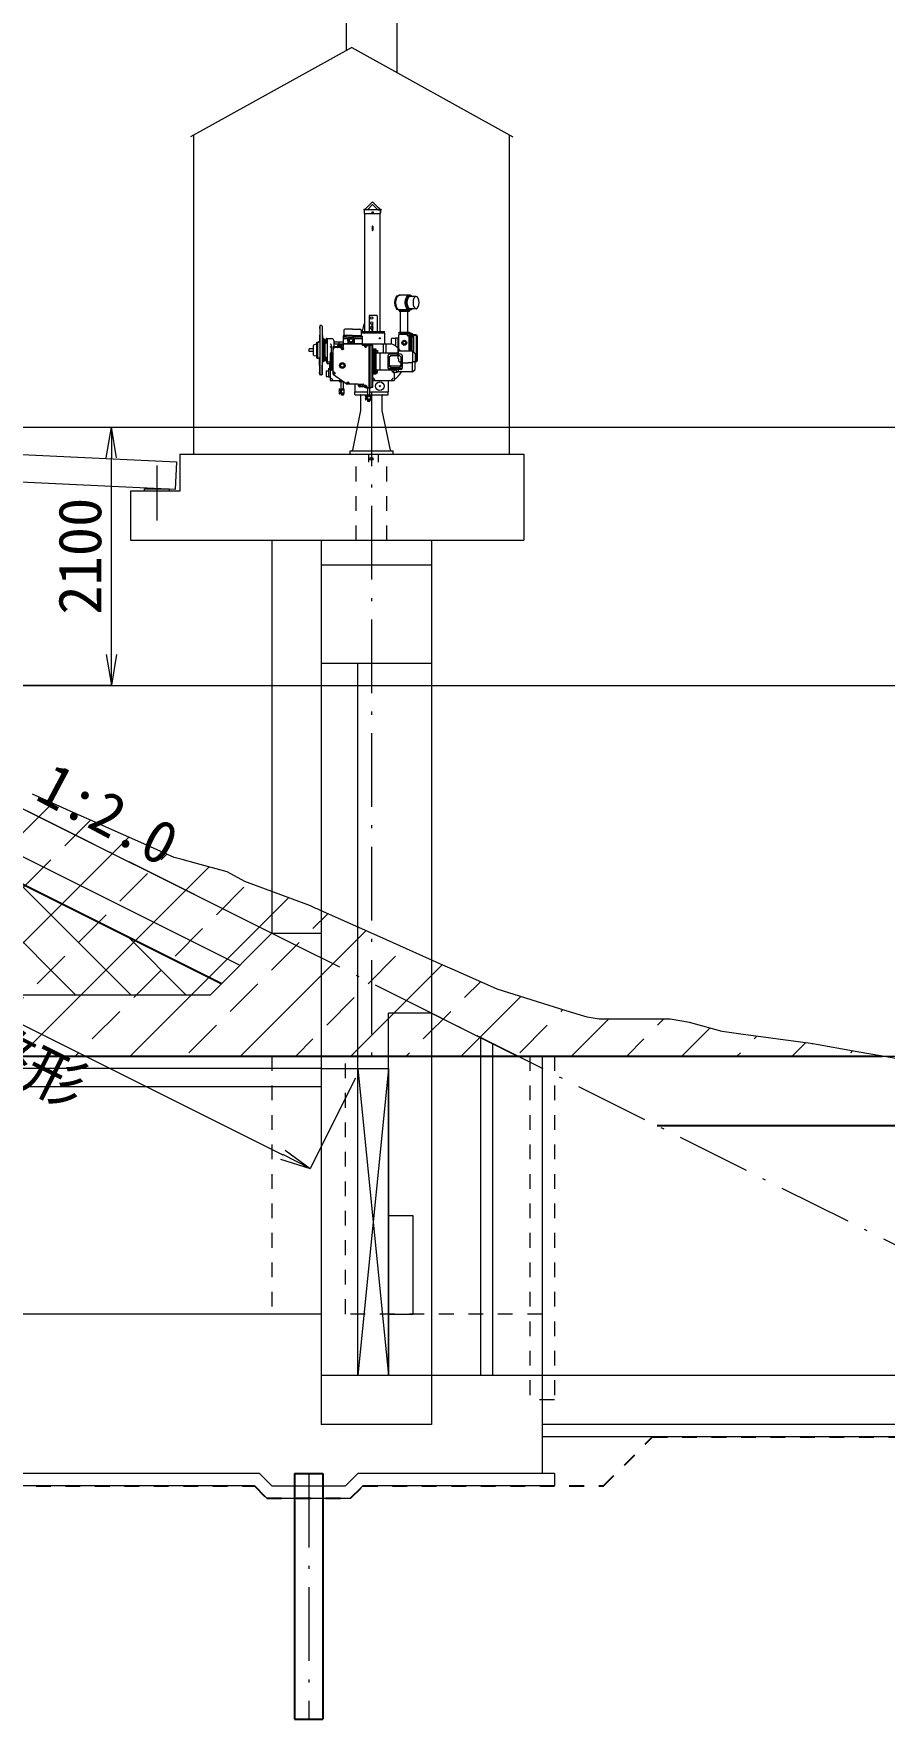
# Model space of a CAD drawing. Header units: millimetres. Extents: x -23295 to 84900, y -241468 to 58400.
# Drawn here: x 57610 to 64535, y -123012 to -109287 of the extents above; entities that cross this region are included whole.
import ezdxf

# ---------------------------------------------------------------- set-up
doc = ezdxf.new("R2010")
doc.units = ezdxf.units.MM
doc.header["$LTSCALE"] = 100
doc.header["$PDSIZE"] = 300
doc.linetypes.add('SXF_一点短鎖線', pattern=[9.25, 6, -1.5, 0.25, -1.5])
doc.linetypes.add('SXF_跳び破線', pattern=[12, 6, -6])
doc.layers.get('Defpoints').update_dxf_attribs({"color": 191})
for name, color, linetype, lineweight in [('D-BGD', 7, 'Continuous', 13), ('D-BMK', 2, 'SXF_一点短鎖線', 13), ('D-BYP-STR4', 6, 'Continuous', 25), ('D-BYP-STR6', 2, 'SXF_一点短鎖線', 13), ('D-BYP-STR7', 2, 'Continuous', 13), ('D-BYP-STRB', 4, 'Continuous', 13), ('D-STR', 1, 'Continuous', 13), ('D-STR-DIM', 7, 'Continuous', 13), ('D-STR-HTXT', 7, 'Continuous', 13), ('D-STR-STR2', 7, 'Continuous', 13), ('D-STR-STR8', 3, 'Continuous', 25), ('D-STR-STR9', 1, 'Continuous', 25), ('D-STR-STRC', 7, 'Continuous', 13), ('D-STR-TXT', 7, 'Continuous', 13), ('掘削', 4, 'Continuous', 13), ('盛土(4.0≦W)', 5, 'Continuous', 13), ('盛土法面整形', 1, 'Continuous', 13)]:
    doc.layers.add(name, color=color, linetype=linetype, lineweight=lineweight)
doc.styles.add('MS ゴシック', font='MS Gothic.ttf')
doc.styles.add('ＭＳ ゴシック', font='MS Gothic.ttf')
doc.dimstyles.new('DIM-100-F', dxfattribs={"dimscale": 100, "dimtxt": 3.5, "dimasz": 2.5, "dimexe": 0, "dimexo": 2, "dimgap": 0.8, "dimtad": 1, "dimdec": 0, "dimzin": 0, "dimdsep": 46, "dimtxsty": 'MS ゴシック', "dimblk": 'OPEN', "dimcen": 0.1, "dimclrd": 256, "dimclre": 256, "dimclrt": 256, "dimaunit": 1, "dimadec": 4, "dimazin": 0, "dimtfac": 1, "dimtdec": 0, "dimtmove": 2, "dimatfit": 3, "dimldrblk": 'OPEN', "dimfxl": 1, "dimtolj": 1, "dimtzin": 0, "dimlwd": -1, "dimlwe": -1, "dimarcsym": 0})

# ---------------------------------------------------------------- blocks, each defined once
blk = doc.blocks.new('_Open')
at = {"color": 0, "linetype": 'ByBlock', "lineweight": -2}
for p, q in [((-1, 0.167), (0, 0)), ((-1, -0.167), (0, 0)), ((0, 0), (-1, 0))]:
    blk.add_line(p, q, dxfattribs=at)
blk = doc.blocks.new('*D75')
at = {"layer": 'Defpoints', "color": 0, "transparency": 16777216}
for p in [(54281, -114593), (60319, -117612), (59862, -118526)]:
    blk.add_point(p, dxfattribs=at)
at = {"layer": '盛土法面整形', "transparency": 16777216}
for p, q in [((54192, -114772), (53824, -115507)), ((54048, -115619), (59638, -118415)), ((60230, -117791), (59862, -118526))]:
    blk.add_line(p, q, dxfattribs=at)
at = {"layer": '盛土法面整形', "transparency": 16777216, "xscale": 250, "yscale": 250, "zscale": 250}
for p, rotation in [((53824, -115507), 153.4349488229157), ((59862, -118526), 333.4349488229157)]:
    blk.add_blockref('_Open', p, dxfattribs=dict(at, rotation=rotation))
at = {"layer": '盛土法面整形', "transparency": 16777216, "char_height": 350, "attachment_point": 5, "rotation": 333.4349, "style": 'MS ゴシック'}
for s, insert in [('\\A1;盛土法面整形}', (56714, -117274)), ('\\A1;{\\C1;6751', (56957, -116789))]:
    blk.add_mtext(s, dxfattribs=dict(at, insert=insert))
blk = doc.blocks.new('*D86')
at = {"layer": 'D-STR-DIM', "ltscale": 0.01, "transparency": 16777216}
for p, q in [((52425, -112491), (58243, -112491)), ((58243, -114341), (58243, -112741)), ((56558, -114591), (58243, -114591))]:
    blk.add_line(p, q, dxfattribs=at)
at = {"layer": 'Defpoints', "color": 0, "ltscale": 0.01, "transparency": 16777216}
for p in [(52225, -112491), (58243, -112491), (56358, -114591)]:
    blk.add_point(p, dxfattribs=at)
at = {"layer": 'D-STR-DIM', "ltscale": 0.01, "transparency": 16777216, "xscale": 250, "yscale": 250, "zscale": 250}
for p, rotation in [((58243, -112491), 90), ((58243, -114591), 270)]:
    blk.add_blockref('_Open', p, dxfattribs=dict(at, rotation=rotation))
at = {"layer": 'D-STR-DIM', "ltscale": 0.01, "transparency": 16777216, "insert": (57988, -113541), "char_height": 350, "attachment_point": 5, "rotation": 90, "style": 'MS ゴシック'}
blk.add_mtext('\\A1;2100', dxfattribs=at)

msp = doc.modelspace()

# ---------------------------------------------------------------- hatches: boundary and pattern name
at = {"layer": '掘削'}
h = msp.add_hatch(dxfattribs=at)
h.set_pattern_fill('ANSI33', color=256, scale=100)
h.set_pattern_definition([(45, (-164286.73, 118596.14), (-449.0128, 449.0128), []), (45, (-163837.7, 118596.14), (-449.0128, 449.0128), [317.5, -158.75])])
h.paths.add_polyline_path([(64520.6, -117611.7), (64313, -117575.7), (63951.9, -117513.1), (63946.8, -117512.2), (63943.8, -117510.9), (63932.9, -117509.8), (63367.1, -117432.6), (63214.3, -117411.7), (62948.6, -117339.2), (62790.4, -117311.7), (62481.9, -117311.7), (62213.7, -117311.7), (62115.7, -117294.7), (61945.3, -117241.9), (61383.3, -117067.7), (61060.2, -116923.5), (61017.1, -116904.2), (60942, -116870.7), (60483.5, -116666), (59938.6, -116422.8), (59918.4, -116413.8), (59906.8, -116408.6), (59863.8, -116389.3), (59330.1, -116190.4), (59186, -116111.7), (58935.3, -116043.3), (58819.8, -116011.7), (58753.4, -115993.6), (58507.4, -115883.8), (58176.7, -115736.1), (58087.4, -115696.3), (57932, -115626.9), (57599.9, -115478.6), (57151, -115278.2), (57023.2, -115221.2), (56988.7, -115205.8), (56928.7, -115162.6), (56446.5, -114863.7), (55925.4, -114540.7), (55869.8, -114506.2), (55523.9, -114351.8), (55293.1, -114248.7), (54922.1, -114018.8), (54791.5, -113937.8), (54716.4, -113891.2), (54438.2, -113767.1), (54139.6, -113633.7), (53918.8, -113496.8), (53692.8, -113334.3), (53562.9, -113240.8), (53081.8, -112978.1), (52960.4, -112911.7), (52915.5, -112911.7), (52511.1, -112871.4), (52409.5, -112861.3), (52228, -112811.7), (51832.8, -112865.7), (51495.5, -112911.7), (51256.1, -112911.7), (50908.8, -112911.7), (50679.3, -112911.7), (50396.9, -112911.7), (50102.6, -112911.7), (49905.5, -112911.7), (49525.9, -112911.7), (49298.3, -112911.7), (48949.2, -112911.7), (48932, -112911.7), (48902.2, -112903.6), (48565.8, -112845.3), (48372.5, -112838.1), (47833.4, -112911.7), (47795.8, -112922), (47467.2, -113011.7), (47219, -113079.5), (46895.6, -113167.8), (46734.8, -113211.7), (46642.3, -113237), (46368.6, -113359.2), (46065.6, -113453.1), (45802.9, -113511.7), (45488.9, -113651.9), (45269.9, -113711.7), (44912.2, -113711.7), (44903.7, -113713.2), (44889, -113719.8), (44335.5, -113911.7), (44171.3, -113940.2), (43885.7, -113989.7), (43758.7, -114011.7), (43438.8, -114011.7), (43182, -114011.7), (42882.3, -114011.7), (42706.4, -114011.7), (42605.3, -114011.7), (42230.8, -114076.7), (42028.6, -114111.7), (41879, -114111.7), (41607.8, -114084.7), (41451.9, -114069.2), (40875.7, -114111.6), (40875.4, -114111.7), (40875.1, -114111.7), (40509.1, -114075.2), (40298.4, -114169.3), (40142.9, -114238.7), (39872.4, -114359.5), (39410.5, -114565.7), (39145, -114756.7), (38869.1, -114907.4), (38678.1, -114992.7), (38568.3, -115041.7), (38311.9, -115156.2), (37991.6, -115386.7), (37865.8, -115455.4), (37414.8, -115656.7), (37213.2, -115746.7), (36862.5, -115999.1), (36847, -116008.7), (36838.1, -116011.7), (36805.2, -116028.9), (36261.4, -116271.6), (36114.6, -116337.2), (35859.2, -116521), (35748.4, -116589.7), (35684.7, -116629.1), (35448.8, -116734.4), (35108, -116886.6), (34855.9, -116999.2), (34649.7, -117111.7), (34531.3, -117144.1), (34092.4, -117416.1), (33954.5, -117491.4), (33917.3, -117518.2), (33852.5, -117547.1), (33707.8, -117611.7)])
at = {"layer": '盛土(4.0≦W)'}
h = msp.add_hatch(dxfattribs=at)
h.set_pattern_fill('ANSI31', color=256, scale=100, angle=90)
h.set_pattern_definition([(135, (-164286.73, 118596.14), (-224.5064, -224.5064), [])])
h.paths.add_polyline_path([(59139.2, -117021.7), (54281.3, -114592.7), (54382.6, -114390.1), (52041.5, -112755.1), (52156.1, -112591.1), (52224.8, -112492.7), (51774.7, -112483.7), (51774.7, -112683.7), (49174.8, -112631.7), (46561.1, -112685.6), (46561.1, -112484), (46124.8, -112492.7), (45511.1, -112692.7), (43095.6, -113382.9), (43191.7, -113719.4), (43246.7, -113911.7), (32046.7, -117111.7), (32749.2, -117111.7), (32749.2, -117511.7), (54848.9, -117511.7), (54848.9, -117111.7), (59049.2, -117111.7)])

# ---------------------------------------------------------------- linework, layer by layer
at = {"layer": 'D-BGD', "linetype": 'Continuous', "lineweight": 13}
msp.add_lwpolyline([(64955.2, -117687.1), (64520.6, -117611.7), (64313, -117575.7), (63951.9, -117513.1), (63946.8, -117512.2), (63943.8, -117510.9), (63932.9, -117509.8), (63367.1, -117432.6), (63214.3, -117411.7), (62948.6, -117339.2), (62790.4, -117311.7), (62481.9, -117311.7), (62213.7, -117311.7), (62115.7, -117294.7), (61945.3, -117241.9), (61383.3, -117067.7), (61060.2, -116923.5), (61017.1, -116904.2), (60942, -116870.7), (60483.5, -116666), (59938.6, -116422.8), (59918.4, -116413.8), (59906.8, -116408.6), (59863.8, -116389.3), (59330.1, -116190.4), (59186, -116111.7), (58935.3, -116043.3), (58819.8, -116011.7), (58753.4, -115993.6), (58507.4, -115883.8), (58176.7, -115736.1), (58087.4, -115696.3), (57932, -115626.9), (57599.9, -115478.6)], dxfattribs=at)
at = {"layer": 'D-BMK', "linetype": 'SXF_一点短鎖線'}
msp.add_line((59849.2, -121011.7), (59849.2, -123011.7), dxfattribs=at)
at = {"layer": 'D-BYP-STR4'}
for p, q in [((59734.2, -121011.7), (59734.2, -123011.7)), ((59734.2, -121011.7), (59964.2, -121011.7)), ((59964.2, -121011.7), (59964.2, -123011.7)), ((59734.2, -123011.7), (59964.2, -123011.7))]:
    msp.add_line(p, q, dxfattribs=at)
at = {"layer": 'D-BYP-STR6', "linetype": 'SXF_一点短鎖線'}
msp.add_lwpolyline([(67549.2, -120611.7), (59751.2, -116712.7), (52511.1, -113092.7), (45511.2, -113092.7), (19540.9, -120111.7)], dxfattribs=at)
at = {"layer": 'D-BYP-STR7'}
for p, q in [((66807.7, -120711.7), (61749.2, -120711.7)), ((61849.2, -121011.7), (61749.2, -121011.7)), ((61849.2, -121011.7), (61849.2, -121111.7)), ((59407.7, -121111.7), (54748.9, -121111.7)), ((59407.7, -121111.7), (59507.7, -121211.7)), ((60190.6, -121211.7), (60290.6, -121111.7)), ((61849.2, -121111.7), (60290.6, -121111.7)), ((59507.7, -121211.7), (60190.6, -121211.7))]:
    msp.add_line(p, q, dxfattribs=at)
at = {"layer": 'D-BYP-STRB'}
for p, q in [((60155.1, -108982.6), (60155, -109424.7)), ((60567.1, -108981.7), (60567, -109605.9)), ((60199.2, -109400), (58887.2, -110125.2)), ((60199.2, -109400), (61511.2, -110125.2)), ((58914.2, -112711.7), (58914.2, -110110.3)), ((61484.2, -112711.7), (61484.2, -110110.3)), ((60302.6, -110745.2), (60302.6, -110722.8)), ((60303.7, -110745.2), (60302.6, -110745.2)), ((60369.3, -110656.2), (60303.8, -110721.7)), ((60303.8, -110721.7), (60320.4, -110705.1)), ((60313.8, -110721.7), (60303.8, -110721.7)), ((60303.8, -110751.7), (60303.8, -110721.7)), ((60303.8, -110745.3), (60303.8, -110721.8)), ((60303.8, -110751.7), (60434.8, -110751.7)), ((60304, -110719.6), (60319.5, -110704.2)), ((60327, -110719.7), (60305.8, -110719.7)), ((60431.8, -110721.7), (60306.8, -110721.7)), ((60306.8, -111712.7), (60306.8, -110751.7)), ((60315.8, -110719.7), (60313.8, -110721.7)), ((60319.5, -110704.2), (60320.4, -110705.1)), ((60369.3, -110677.4), (60327, -110719.7)), ((60369.3, -110656.2), (60434.8, -110721.7)), ((60369.3, -110677.4), (60411.5, -110719.7)), ((60411.5, -110719.7), (60432.7, -110719.7)), ((60419, -110704.2), (60418.1, -110705.1)), ((60434.8, -110721.7), (60418.1, -110705.1)), ((60434.5, -110719.6), (60419, -110704.2)), ((60422.8, -110719.7), (60424.8, -110721.7)), ((60424.8, -110721.7), (60434.8, -110721.7)), ((60431.8, -111712.7), (60431.8, -110751.7)), ((60434.8, -110751.7), (60434.8, -110721.7)), ((60434.8, -110745.3), (60434.8, -110721.8)), ((60434.8, -110745.2), (60436, -110745.2)), ((60436, -110745.2), (60436, -110722.8)), ((60366.3, -110856.7), (60366.3, -110886.7)), ((60372.3, -110856.7), (60372.3, -110886.7)), ((60303.6, -111329.2), (60303.6, -111514.2)), ((60306.8, -111329.2), (60303.6, -111329.2)), ((60306.8, -111514.2), (60306.8, -111329.2)), ((60588.3, -111415.3), (60581.6, -111415.3)), ((60676.6, -111416.3), (60588.3, -111416.3)), ((60723.4, -111426.3), (60675.2, -111426.3)), ((60303.6, -111514.2), (60306.8, -111514.2)), ((60405.5, -111581.7), (60340.5, -111581.7)), ((60340.5, -111581.7), (60340.5, -111721.7)), ((60405.5, -111581.7), (60405.5, -111721.7)), ((60588.3, -111537.3), (60581.4, -111537.3)), ((60585.3, -111538.3), (60585.3, -111537.3)), ((60585.3, -111538.3), (60669.3, -111538.3)), ((60585.3, -111538.3), (60669.3, -111538.3)), ((60585.3, -111538.3), (60585.3, -111544.3)), ((60586.3, -111545.3), (60627.3, -111545.3)), ((60676.6, -111536.3), (60588.3, -111536.3)), ((60597.3, -111715.2), (60597.3, -111546.2)), ((60627.3, -111545.3), (60668.3, -111545.3)), ((60657.3, -111715.2), (60657.3, -111546.2)), ((60669.3, -111538.3), (60669.3, -111536.3)), ((60669.3, -111538.3), (60669.3, -111544.3)), ((60723.4, -111526.3), (60675.2, -111526.3)), ((59936.3, -111673.9), (59936.3, -111685.8)), ((59936.3, -111673.9), (59938.3, -111673.9)), ((59936.3, -111685.8), (59938.3, -111685.8)), ((59939.1, -111686.2), (59936.6, -111791.4)), ((59939.3, -111667), (59939.3, -112055.2)), ((59954.3, -111664), (59942.3, -111664)), ((59957.3, -111667), (59957.3, -112061)), ((59957.3, -111688), (59960.3, -111799)), ((60136.3, -111702.7), (60136.3, -111742.2)), ((60205.8, -111693.7), (60145.3, -111693.7)), ((60205.8, -111693.7), (60266.3, -111693.7)), ((60275.3, -111702.7), (60275.3, -111742.2)), ((60275.3, -111712.7), (60465.3, -111712.7)), ((60296.8, -111652.7), (60287.8, -111697.7)), ((60287.8, -111712.7), (60287.8, -111697.7)), ((60306.8, -111652.7), (60296.8, -111652.7)), ((60366.3, -111712.7), (60366.3, -111652.7)), ((60372.3, -111652.7), (60366.3, -111652.7)), ((60372.3, -111697.7), (60366.3, -111697.7)), ((60372.3, -111712.7), (60372.3, -111652.7)), ((60465.3, -111721.7), (60465.3, -111712.7)), ((60585.3, -111723.2), (60585.3, -111717.2)), ((60586.3, -111716.2), (60627.3, -111716.2)), ((60627.3, -111716.2), (60668.3, -111716.2)), ((60669.3, -111723.2), (60669.3, -111717.2)), ((59889.3, -111853), (59852.5, -111853)), ((59852.5, -111875), (59852.5, -111853)), ((59889.3, -111903), (59889.3, -111825.1)), ((59909.3, -111815), (59893.7, -111819.3)), ((59914.3, -111815), (59909.3, -111815)), ((59916.3, -111929), (59916.3, -111799)), ((59916.3, -111799), (59922.3, -111799)), ((59922.3, -111929), (59922.3, -111799)), ((59939.3, -111799), (59922.3, -111799)), ((59960.3, -111799), (59957.3, -111799)), ((59963.3, -111959), (59963.3, -111769)), ((59969.3, -111769), (59963.3, -111769)), ((59963.3, -111802), (59963.3, -111926)), ((59969.3, -111769), (59969.3, -111959)), ((59969.3, -111852.5), (59972.3, -111852.5)), ((59972.3, -111822.5), (59973.3, -111821.5)), ((59972.3, -111822.5), (59972.3, -111905.5)), ((59973.3, -111821.5), (59974.3, -111821.5)), ((59974.3, -111777.5), (59975.3, -111776.5)), ((59974.3, -111777.5), (59974.3, -111950.5)), ((59979.3, -111776.5), (59975.3, -111776.5)), ((59980.3, -111777.5), (59979.3, -111776.5)), ((59980.3, -111777.5), (59980.3, -111950.5)), ((59980.3, -111921.5), (59980.3, -111806.5)), ((59987.3, -111806.5), (59980.3, -111806.5)), ((59991.3, -111802.5), (59991.3, -111771)), ((59993.3, -111769), (59999.3, -111769)), ((59998.3, -111769), (59998.3, -111959)), ((59998.3, -111769), (60038.3, -111769)), ((60028.3, -111838.1), (60029.3, -111838.1)), ((60031.3, -111819.1), (60031.3, -111883.7)), ((60045.3, -111835.7), (60045.3, -112051.7)), ((60080.3, -111835.7), (60045.3, -111835.7)), ((60053.3, -111784), (60053.3, -111797.7)), ((60053.3, -111797.7), (60053.3, -111835.7)), ((60056.3, -111800.7), (60057.8, -111800.7)), ((60060.8, -111796.7), (60128.3, -111796.7)), ((60060.8, -111797.7), (60060.8, -111796.7)), ((60063.3, -111811.7), (60128.3, -111811.7)), ((60121.3, -111841.7), (60067.3, -111841.7)), ((60080.3, -111835.7), (60080.3, -111838.7)), ((60083.3, -111829.7), (60083.3, -111835.7)), ((60083.3, -111836.7), (60083.3, -111835.7)), ((60123.3, -111821.7), (60091.3, -111821.7)), ((60095.8, -111796.7), (60128.3, -111796.7)), ((60095.8, -111806.7), (60095.8, -111796.7)), ((60128.3, -111749.7), (60128.3, -111758.7)), ((60283.3, -111758.7), (60128.3, -111758.7)), ((60225.3, -111758.7), (60128.3, -111758.7)), ((60128.3, -111758.7), (60128.3, -111811.7)), ((60283.3, -111811.7), (60128.3, -111811.7)), ((60128.3, -111811.7), (60283.3, -111811.7)), ((60128.3, -111811.7), (60283.3, -111811.7)), ((60128.3, -111811.7), (60128.3, -111834.7)), ((60129.3, -111748.7), (60150.8, -111748.7)), ((60131.3, -111768.7), (60158.3, -111768.7)), ((60132.7, -111747.9), (60135.6, -111744)), ((60205.8, -111743.7), (60136.3, -111743.7)), ((60137.3, -111753.7), (60205.8, -111753.7)), ((60153.5, -111746), (60149.9, -111752.7)), ((60168.3, -111778.7), (60168.3, -111811.7)), ((60173.5, -111783.7), (60174, -111783)), ((60174, -111784.5), (60173.5, -111783.7)), ((60174, -111783), (60174.4, -111782.2)), ((60174.4, -111785.2), (60174, -111784.5)), ((60176.1, -111782.2), (60174.4, -111782.2)), ((60176.1, -111785.2), (60174.4, -111785.2)), ((60176.1, -111782.2), (60176.6, -111783)), ((60176.6, -111784.5), (60176.1, -111785.2)), ((60176.6, -111783), (60177, -111783.7)), ((60177, -111783.7), (60176.6, -111784.5)), ((60191.8, -111764.9), (60192.5, -111764.4)), ((60191.8, -111766.6), (60191.8, -111764.9)), ((60192.5, -111767), (60191.8, -111766.6)), ((60191.8, -111800.9), (60192.5, -111800.4)), ((60191.8, -111800.9), (60191.8, -111802.6)), ((60192.5, -111803), (60191.8, -111802.6)), ((60192.5, -111764.4), (60193.3, -111764)), ((60193.3, -111767.5), (60192.5, -111767)), ((60192.5, -111800.4), (60193.3, -111800)), ((60193.3, -111803.5), (60192.5, -111803)), ((60193.3, -111764), (60194, -111764.4)), ((60194, -111767), (60193.3, -111767.5)), ((60193.3, -111800), (60194, -111800.4)), ((60194, -111803), (60193.3, -111803.5)), ((60194, -111764.4), (60194.8, -111764.9)), ((60194.8, -111766.6), (60194, -111767)), ((60194, -111800.4), (60194.8, -111800.9)), ((60194.8, -111802.6), (60194, -111803)), ((60194.8, -111766.6), (60194.8, -111764.9)), ((60194.8, -111800.9), (60194.8, -111802.6)), ((60205.8, -111743.7), (60275.3, -111743.7)), ((60274.3, -111753.7), (60205.8, -111753.7)), ((60209.5, -111783.7), (60210, -111783)), ((60210, -111784.5), (60209.5, -111783.7)), ((60210, -111783), (60210.4, -111782.2)), ((60210.4, -111785.2), (60210, -111784.5)), ((60210.4, -111782.2), (60212.1, -111782.2)), ((60210.4, -111785.2), (60212.1, -111785.2)), ((60212.1, -111782.2), (60212.6, -111783)), ((60212.6, -111784.5), (60212.1, -111785.2)), ((60212.6, -111783), (60213, -111783.7)), ((60213, -111783.7), (60212.6, -111784.5)), ((60218.3, -111778.7), (60218.3, -111811.7)), ((60228.3, -111768.7), (60280.3, -111768.7)), ((60258.1, -111746), (60261.6, -111752.7)), ((60282.3, -111748.7), (60260.7, -111748.7)), ((60275.3, -111721.7), (60465.3, -111721.7)), ((60275.3, -111721.7), (60465.3, -111721.7)), ((60278.9, -111747.9), (60275.9, -111744)), ((60283.3, -111749.7), (60283.3, -111758.7)), ((60283.3, -111758.7), (60283.3, -111811.7)), ((60283.3, -111811.7), (60520.9, -111811.7)), ((60283.3, -111811.7), (60283.3, -111816.7)), ((60288.3, -111821.7), (60355.3, -111821.7)), ((60338.3, -111824.7), (60338.3, -112163.7)), ((60340.3, -111824.7), (60340.3, -112163.7)), ((60355.3, -111821.7), (60355.3, -112166.7)), ((60368.3, -111821.7), (60355.3, -111821.7)), ((60370.3, -112164.7), (60370.3, -111823.7)), ((60373.3, -111853.7), (60374.3, -111853.7)), ((60374.3, -111853.7), (60374.3, -112059.7)), ((60386.3, -111854.2), (60374.3, -111854.2)), ((60374.3, -111891.7), (60374.3, -111854.2)), ((60386.3, -111854.2), (60387.3, -111855.2)), ((60387.3, -111855.2), (60387.3, -112058.2)), ((60399.3, -111856.7), (60387.3, -111856.7)), ((60387.3, -112056.7), (60387.3, -111856.7)), ((60399.3, -112056.7), (60399.3, -111856.7)), ((60454.3, -111819.1), (60454.3, -111883.7)), ((60465.3, -111721.7), (60465.3, -111802.7)), ((60476.3, -111819.1), (60476.3, -111883.7)), ((60521.3, -111774.7), (60521.3, -111811.9)), ((60531.3, -111764.7), (60555.3, -111764.7)), ((60555.3, -111763.2), (60555.3, -111829.4)), ((60555.3, -111763.2), (60577.3, -111763.2)), ((60577.3, -111872.7), (60577.3, -111763.2)), ((60580.3, -111748.2), (60580.3, -111872.7)), ((60584.3, -111723.2), (60682.3, -111723.2)), ((60584.3, -111738), (60584.3, -111723.2)), ((60585.3, -111723.2), (60669.3, -111723.2)), ((60585.3, -111723.2), (60669.3, -111723.2)), ((60652.3, -111736.2), (60592.3, -111736.2)), ((60675.3, -111730.7), (60652.3, -111736.2)), ((60652.3, -111746.9), (60652.3, -111736.2)), ((60675.3, -111741.4), (60652.3, -111746.9)), ((60652.3, -111746.9), (60667.3, -111746.9)), ((60667.3, -111746.9), (60675.3, -111741.4)), ((60667.3, -111872.7), (60667.3, -111746.9)), ((60669.6, -111727.7), (60669.6, -111723.2)), ((60682.3, -111730.7), (60672.6, -111730.7)), ((60675.3, -111872.7), (60675.3, -111730.7)), ((60682.3, -111872.7), (60682.3, -111723.2)), ((60682.3, -111865.5), (60682.3, -111730.7)), ((60693.3, -111730.7), (60682.3, -111730.7)), ((60722.3, -111743.2), (60682.3, -111743.2)), ((60688.3, -111755.7), (60688.3, -111872.7)), ((60693.5, -111755.9), (60689.3, -111757.1)), ((60694.3, -111755), (60694.3, -111731.7)), ((60702.3, -111738.2), (60694.3, -111734)), ((60702.3, -111738.2), (60702.3, -111879.9)), ((60722.3, -111738.2), (60702.3, -111738.2)), ((60727.3, -111948.2), (60727.3, -111748.2)), ((60732.3, -111748.2), (60732.3, -111865.5)), ((59889.3, -111875), (59852.5, -111875)), ((59909.3, -111913), (59893.7, -111908.7)), ((59914.3, -111913), (59909.3, -111913)), ((59916.3, -111929), (59922.3, -111929)), ((59922.3, -111929), (59922.3, -111873.2)), ((59939.3, -111929), (59922.3, -111929)), ((59939.1, -112041.8), (59936.6, -111936.7)), ((59957.3, -112040), (59960.3, -111929)), ((59960.3, -111929), (59957.3, -111929)), ((59969.3, -111959), (59963.3, -111959)), ((59969.3, -111875.5), (59972.3, -111875.5)), ((59972.3, -111905.5), (59973.3, -111906.5)), ((59973.3, -111906.5), (59974.3, -111906.5)), ((59974.3, -111950.5), (59975.3, -111951.5)), ((59979.3, -111951.5), (59975.3, -111951.5)), ((59980.3, -111950.5), (59979.3, -111951.5)), ((59987.3, -111921.5), (59980.3, -111921.5)), ((59991.3, -111925.5), (59991.3, -111957)), ((59993.3, -111959), (59999.3, -111959)), ((59998.3, -111959), (60018.8, -111959)), ((59999.3, -111970.7), (59999.3, -111959)), ((60020.3, -111973.7), (60002.3, -111973.7)), ((60018.3, -111974.2), (60018.3, -112019.2)), ((60023.3, -111890.4), (60023.3, -112111.7)), ((60028.3, -111885.4), (60031.8, -111885.4)), ((60030.3, -111938.2), (60029.3, -111939.2)), ((60029.3, -111984.2), (60029.3, -111939.2)), ((60029.3, -111984.2), (60030.3, -111985.2)), ((60035.3, -111938.2), (60030.3, -111938.2)), ((60035.3, -111985.2), (60030.3, -111985.2)), ((60031.7, -111899.2), (60031.3, -111899.6)), ((60031.3, -111899.6), (60031.3, -111908.8)), ((60031.3, -111908.8), (60031.7, -111909.2)), ((60037.3, -111899.2), (60031.7, -111899.2)), ((60031.7, -111899.2), (60031.7, -111909.2)), ((60031.7, -111909.2), (60037.3, -111909.2)), ((60032.6, -111928), (60032.3, -111928.3)), ((60032.3, -111928.3), (60032.3, -111936.2)), ((60032.3, -111936.2), (60032.6, -111936.5)), ((60032.6, -111987), (60032.3, -111987.3)), ((60032.3, -111987.3), (60032.3, -111995.2)), ((60032.3, -111995.2), (60032.6, -111995.5)), ((60032.6, -111928), (60037.3, -111928)), ((60032.6, -111928), (60032.6, -111936.5)), ((60032.6, -111936.5), (60037.3, -111936.5)), ((60032.6, -111987), (60037.3, -111987)), ((60032.6, -111987), (60032.6, -111995.5)), ((60045.3, -111886.7), (60034.3, -111886.7)), ((60037.3, -111897.7), (60038.3, -111896.7)), ((60037.3, -112025.7), (60037.3, -111897.7)), ((60038.3, -111896.7), (60043.3, -111896.7)), ((60043.3, -111895.7), (60043.3, -112027.7)), ((60399.3, -111866.2), (60408.7, -111866.2)), ((60399.3, -111882.2), (60399.3, -111866.2)), ((60408.7, -111882.2), (60399.3, -111882.2)), ((60577.3, -111886.7), (60399.3, -111886.7)), ((60408.7, -111866.2), (60409.3, -111866.8)), ((60408.7, -111866.2), (60408.7, -111882.2)), ((60409.3, -111881.6), (60408.7, -111882.2)), ((60409.3, -111866.8), (60409.3, -111881.6)), ((60429.3, -111886.7), (60429.3, -112026.7)), ((60473.3, -111886.7), (60457.3, -111886.7)), ((60494.8, -112010.1), (60494.8, -111906.7)), ((60599.8, -111896.7), (60504.8, -111896.7)), ((60504.8, -111919.2), (60514.8, -111909.2)), ((60504.8, -111919.2), (60504.8, -111994.2)), ((60504.8, -111984.2), (60514.8, -111994.2)), ((60504.8, -111994.2), (60514.8, -112004.2)), ((60589.8, -111909.2), (60514.8, -111909.2)), ((60589.8, -111994.2), (60514.8, -111994.2)), ((60514.8, -111994.2), (60514.8, -112004.2)), ((60577.3, -111932.2), (60577.3, -111872.7)), ((60694.8, -111872.7), (60577.3, -111872.7)), ((60577.3, -111872.7), (60577.3, -111896.7)), ((60580.3, -111935.2), (60580.3, -111948.2)), ((60589.8, -111909.2), (60599.8, -111919.2)), ((60599.8, -111984.2), (60589.8, -111994.2)), ((60589.8, -111994.2), (60589.8, -112004.2)), ((60599.8, -111994.2), (60589.8, -112004.2)), ((60594.3, -111960.2), (60592.3, -111960.2)), ((60597.3, -111968.2), (60597.3, -111963.2)), ((60657.3, -111968.2), (60597.3, -111968.2)), ((60599.8, -111919.2), (60599.8, -111994.2)), ((60609.8, -111906.7), (60609.8, -112010.1)), ((60688.8, -111965.7), (60659.8, -111965.7)), ((60693.3, -111965.7), (60688.8, -111965.7)), ((60702.3, -111958.2), (60694.3, -111962.5)), ((60694.3, -111962.5), (60694.3, -111964.7)), ((60694.8, -111872.7), (60714.8, -111891.7)), ((60694.8, -111872.7), (60694.8, -111956.7)), ((60694.8, -112040.7), (60694.8, -111956.7)), ((60714.8, -111958.2), (60702.3, -111958.2)), ((60714.8, -111891.7), (60714.8, -111956.7)), ((60722.3, -111953.2), (60714.8, -111953.2)), ((60714.8, -112021.7), (60714.8, -111956.7)), ((60722.3, -111958.2), (60714.8, -111958.2)), ((60732.3, -111865.5), (60732.3, -111948.2)), ((59936.3, -112042.2), (59938.3, -112042.2)), ((59936.3, -112054.2), (59936.3, -112042.2)), ((59936.3, -112054.2), (59938.3, -112054.2)), ((59939.3, -112061), (59939.3, -112040)), ((59954.3, -112064), (59942.3, -112064)), ((59957.3, -112061), (59957.3, -112040)), ((59992.3, -112030.7), (59992.3, -112077.7)), ((59992.3, -112030.7), (60009.3, -112030.7)), ((59992.3, -112077.7), (60009.3, -112077.7)), ((60009.3, -112011.7), (60009.3, -112081.7)), ((60009.3, -112011.7), (60018.3, -112011.7)), ((60009.3, -112081.7), (60018.3, -112081.7)), ((60023.3, -112111.7), (60123.3, -112111.7)), ((60031.7, -112014.2), (60031.3, -112014.6)), ((60031.3, -112014.6), (60031.3, -112023.8)), ((60031.3, -112023.8), (60031.7, -112024.2)), ((60037.3, -112014.2), (60031.7, -112014.2)), ((60031.7, -112014.2), (60031.7, -112024.2)), ((60031.7, -112024.2), (60037.3, -112024.2)), ((60032.6, -111995.5), (60037.3, -111995.5)), ((60037.3, -112025.7), (60038.3, -112026.7)), ((60038.3, -112026.7), (60043.3, -112026.7)), ((60050.4, -112061.6), (60161.4, -112139.6)), ((60095.8, -112116.7), (60095.8, -112119.7)), ((60095.8, -112119.7), (60133.2, -112119.7)), ((60114.6, -112177.3), (60114.6, -112119.7)), ((60131.9, -112177.3), (60131.9, -112119.7)), ((60370.3, -112111.7), (60545.3, -112111.7)), ((60373.3, -112059.7), (60374.3, -112059.7)), ((60386.3, -112059.2), (60374.3, -112059.2)), ((60387.3, -112058.2), (60386.3, -112059.2)), ((60387.3, -112056.7), (60399.3, -112056.7)), ((60525.7, -112026.7), (60399.3, -112026.7)), ((60408.7, -112031.2), (60399.3, -112031.2)), ((60399.3, -112031.2), (60399.3, -112047.2)), ((60399.3, -112047.2), (60408.7, -112047.2)), ((60408.7, -112047.2), (60408.7, -112031.2)), ((60409.3, -112031.8), (60408.7, -112031.2)), ((60408.7, -112047.2), (60409.3, -112046.6)), ((60409.3, -112046.6), (60409.3, -112031.8)), ((60495.5, -112120.7), (60495.5, -112201.7)), ((60504.8, -112014.1), (60599.8, -112014.1)), ((60599.8, -112020.1), (60504.8, -112020.1)), ((60514.8, -112004.2), (60589.8, -112004.2)), ((60525.1, -112020.1), (60526.1, -112032.9)), ((60540.9, -112034.2), (60527.6, -112034.2)), ((60534.3, -112034.2), (60535, -112044)), ((60566.5, -112046.7), (60538, -112046.7)), ((60543.4, -112020.1), (60542.4, -112032.9)), ((60561.7, -112026.7), (60542.9, -112026.7)), ((60545.3, -112046.7), (60545.3, -112111.7)), ((60561.1, -112020.1), (60562.1, -112032.9)), ((60563.6, -112034.2), (60576.9, -112034.2)), ((60570.3, -112034.2), (60569.5, -112044)), ((60577.3, -112040.7), (60577.3, -112034.2)), ((60694.8, -112040.7), (60577.3, -112040.7)), ((60579.4, -112020.1), (60578.4, -112032.9)), ((60694.8, -112040.7), (60714.8, -112021.7)), ((60096.3, -112179.5), (60096.3, -112188.3)), ((60096.3, -112208.3), (60096.3, -112217.1)), ((60097.2, -112178.5), (60103.3, -112178.3)), ((60097.2, -112218.1), (60103.3, -112218.3)), ((60098.2, -112189.4), (60103.8, -112189.4)), ((60098.2, -112207.3), (60103.8, -112207.3)), ((60105.7, -112188.2), (60103.3, -112178.3)), ((60105.7, -112208.5), (60103.3, -112218.3)), ((60105.7, -112188.2), (60105.7, -112208.5)), ((60105.7, -112188.2), (60107.8, -112188.3)), ((60105.7, -112208.5), (60109.8, -112208.3)), ((60107.8, -112186.3), (60107.8, -112191.3)), ((60107.8, -112186.3), (60117, -112186.3)), ((60107.8, -112188.5), (60117, -112188.5)), ((60107.8, -112191.3), (60117.9, -112191.3)), ((60109.8, -112191.3), (60109.8, -112208.3)), ((60109.8, -112192.1), (60111.4, -112192.1)), ((60109.8, -112204.6), (60111.4, -112204.6)), ((60111.4, -112192.1), (60111.4, -112204.6)), ((60111.4, -112192.8), (60112.8, -112192.8)), ((60111.4, -112203.8), (60112.8, -112203.8)), ((60112.8, -112177.3), (60133.8, -112177.3)), ((60112.8, -112177.3), (60112.8, -112186.3)), ((60112.8, -112191.3), (60112.8, -112221.3)), ((60112.8, -112221.3), (60133.8, -112221.3)), ((60114.6, -112177.3), (60131.9, -112177.3)), ((60131.7, -112221.3), (60114.8, -112221.3)), ((60123.3, -112221.3), (60114.8, -112230.3)), ((60114.8, -112221.3), (60123.3, -112230.3)), ((60114.8, -112230.3), (60114.8, -112221.3)), ((60131.7, -112230.3), (60114.8, -112230.3)), ((60117, -112186.3), (60117, -112191.3)), ((60123.3, -112185.3), (60123.3, -112177.3)), ((60123.3, -112213.3), (60123.3, -112221.3)), ((60131.7, -112221.3), (60123.3, -112230.3)), ((60131.7, -112230.3), (60123.3, -112221.3)), ((60131.7, -112230.3), (60131.7, -112221.3)), ((60133.8, -112177.3), (60133.8, -112221.3)), ((60250.3, -112141.7), (60168.3, -112141.7)), ((60225.5, -112141.7), (60225.5, -112201.7)), ((60225.5, -112201.7), (60329.1, -112201.7)), ((60225.5, -112224.7), (60225.5, -112201.7)), ((60227.5, -112226.7), (60329.1, -112226.7)), ((60250.3, -112141.7), (60293.3, -112141.7)), ((60255.3, -112153.7), (60255.3, -112146.7)), ((60299, -112161.7), (60263.3, -112161.7)), ((60273, -112353.9), (60273, -112231.7)), ((60300.3, -112148.7), (60300.3, -112154.7)), ((60310.8, -112230.5), (60310.8, -112239.3)), ((60310.8, -112259.3), (60310.8, -112268.1)), ((60311.7, -112229.5), (60317.8, -112229.3)), ((60311.7, -112269.1), (60317.8, -112269.3)), ((60312.3, -112166.7), (60355.3, -112166.7)), ((60312.7, -112240.4), (60318.3, -112240.4)), ((60312.7, -112258.3), (60318.3, -112258.3)), ((60320.2, -112239.2), (60317.8, -112229.3)), ((60320.2, -112259.5), (60317.8, -112269.3)), ((60320.2, -112239.2), (60322.3, -112239.3)), ((60320.2, -112239.2), (60320.2, -112259.5)), ((60320.2, -112259.5), (60324.3, -112259.3)), ((60320.3, -112172.7), (60320.3, -112169.7)), ((60355.3, -112172.7), (60320.3, -112172.7)), ((60322.3, -112237.3), (60322.3, -112242.3)), ((60322.3, -112237.3), (60331.5, -112237.3)), ((60322.3, -112239.5), (60331.5, -112239.5)), ((60322.3, -112242.3), (60332.4, -112242.3)), ((60324.3, -112242.3), (60324.3, -112259.3)), ((60324.3, -112243.1), (60325.9, -112243.1)), ((60324.3, -112255.6), (60325.9, -112255.6)), ((60325.9, -112243.1), (60325.9, -112255.6)), ((60325.9, -112243.8), (60327.3, -112243.8)), ((60325.9, -112254.8), (60327.3, -112254.8)), ((60327.3, -112228.3), (60327.3, -112237.3)), ((60327.3, -112228.3), (60348.3, -112228.3)), ((60327.3, -112242.3), (60327.3, -112272.3)), ((60329.1, -112228.3), (60329.1, -112172.7)), ((60329.1, -112228.3), (60346.4, -112228.3)), ((60331.5, -112237.3), (60331.5, -112242.3)), ((60337.8, -112236.3), (60337.8, -112228.3)), ((60337.8, -112264.3), (60337.8, -112272.3)), ((60355.3, -112166.7), (60340.3, -112166.7)), ((60346.4, -112228.3), (60346.4, -112172.7)), ((60346.4, -112201.7), (60495.5, -112201.7)), ((60346.4, -112226.7), (60493.5, -112226.7)), ((60348.3, -112228.3), (60348.3, -112272.3)), ((60368.3, -112166.7), (60355.3, -112166.7)), ((60355.3, -112172.7), (60355.3, -112166.7)), ((60368.3, -112166.7), (60355.3, -112166.7)), ((60448, -112353.9), (60448, -112231.7)), ((60495.5, -112224.7), (60495.5, -112201.7)), ((60206.9, -112677.3), (60272.9, -112355.5)), ((60272.9, -112355.5), (60273, -112354.7)), ((60273, -112354.7), (60273, -112353.9)), ((60327.3, -112272.3), (60348.3, -112272.3)), ((60329.3, -112272.3), (60337.8, -112281.3)), ((60337.8, -112272.3), (60329.3, -112281.3)), ((60346.2, -112272.3), (60329.3, -112272.3)), ((60329.3, -112281.3), (60329.3, -112272.3)), ((60346.2, -112281.3), (60329.3, -112281.3)), ((60346.2, -112281.3), (60337.8, -112272.3)), ((60346.2, -112272.3), (60337.8, -112281.3)), ((60346.2, -112281.3), (60346.2, -112272.3)), ((60514.2, -112677.3), (60448.2, -112355.5)), ((58914.2, -112711.7), (61484.2, -112711.7)), ((60185.5, -112711.7), (60185.5, -112685.7)), ((60185.5, -112711.7), (60535.5, -112711.7)), ((60187.5, -112683.7), (60533.5, -112683.7)), ((60335.5, -112711.7), (60335.5, -112774.6)), ((60413.5, -112711.7), (60413.5, -112774.6)), ((60535.5, -112711.7), (60535.5, -112685.7))]:
    msp.add_line(p, q, dxfattribs=at)
for centre, radius in [((60301.4, -110720.1), 1.5), ((60369.3, -110741.7), 4.5), ((60437.1, -110720.1), 1.5), ((60360.5, -111601.7), 10), ((60360.5, -111641.7), 10), ((60360.5, -111681.7), 10), ((60093.3, -111831.7), 4), ((60093.3, -111831.7), 3.3), ((60113.3, -111831.7), 3), ((60123.3, -111853.7), 7), ((60123.3, -111853.7), 4.5), ((60193.3, -111783.7), 25), ((60193.3, -111783.7), 24), ((60175.3, -111783.7), 3.5), ((60193.3, -111783.7), 13.6), ((60193.3, -111765.7), 3.5), ((60193.3, -111801.7), 3.5), ((60211.3, -111783.7), 3.5), ((60312.3, -111833.7), 7), ((60312.3, -111833.7), 4.5), ((60428.3, -111766.7), 4.86), ((60428.3, -111766.7), 4.28), ((60627.3, -111803.2), 20), ((60627.3, -111803.2), 13.2), ((60627.3, -111803.2), 12.2), ((60123.3, -111988.7), 22.5), ((60123.3, -111988.7), 15), ((60123.3, -111988.7), 14), ((60057.3, -112051.7), 7), ((60057.3, -112051.7), 4.5), ((60168.3, -112129.7), 7), ((60168.3, -112129.7), 4.5), ((60428.3, -112156.7), 35), ((60265.3, -112151.7), 4), ((60265.3, -112151.7), 3.3), ((60285.3, -112151.7), 3), ((60312.3, -112154.7), 7), ((60312.3, -112154.7), 4.5), ((60428.3, -112156.7), 4.86), ((60428.3, -112156.7), 4.28), ((60360.5, -112747.9), 12.5)]:
    msp.add_circle(centre, radius, dxfattribs=at)
for centre, radius, start, end in [((60301.4, -110720.1), 2.85, 14.92809, 12.20129), ((60437.1, -110720.1), 2.85, 167.79871, 165.07191), ((60369.3, -110856.7), 3, 0, 180), ((60369.3, -110886.7), 3, 180, 0), ((60586.3, -111544.3), 1, 180, 270), ((60596.3, -111546.3), 1, 0, 90), ((60658.3, -111546.3), 1, 90, 180), ((60668.3, -111544.3), 1, 270, 0), ((59938.3, -111672.9), 1, 270, 0), ((59942.3, -111667), 3, 90, 180), ((59954.3, -111667), 3, 0, 90), ((60145.3, -111702.7), 9, 90, 180), ((60266.3, -111702.7), 9, 0, 90), ((60360.5, -111721.7), 10, 360, 180), ((60586.3, -111717.2), 1, 90, 180), ((60596.3, -111715.2), 1, 270, 0), ((60658.3, -111715.2), 1, 180, 270), ((60668.3, -111717.2), 1, 0, 90), ((59901.6, -111864), 50.3, 167.3801, 192.6199), ((59895.3, -111825.1), 6, 105.37625, 180), ((59914.3, -111813), 2, 270, 0), ((59928.6, -111791), 8, 270, 357.4923), ((59960.3, -111802), 3, 0, 90), ((59987.3, -111802.5), 4, 270, 0), ((59993.3, -111771), 2, 90, 180), ((60028.3, -111833.1), 5, 180, 270), ((60026.3, -111819.1), 5, 0, 90), ((60029.3, -111836.1), 2, 270, 0), ((60038.3, -111784), 15, 0, 90), ((60067.3, -111863.7), 22, 90, 180), ((60056.3, -111797.7), 3, 180, 270), ((60063.3, -111801.7), 10, 180, 270), ((60057.8, -111797.7), 3, 270, 0), ((60083.3, -111838.7), 3, 180, 270), ((60078.3, -111836.7), 5, 304.87998, 0), ((60091.3, -111829.7), 8, 90, 180), ((60090.8, -111806.7), 5, 270, 0), ((60123.3, -111853.7), 12, 0, 180), ((60121.3, -111834.7), 7, 270, 0), ((60123.3, -111816.7), 5, 270, 0), ((60129.3, -111749.7), 1, 90, 180), ((60131.3, -111765.7), 3, 180, 270), ((60131.1, -111746.7), 2, 270, 322.7484), ((60137.3, -111751.7), 2, 180, 270), ((60133.3, -111742.2), 3, 322.7484, 0), ((60148.1, -111751.7), 2, 270, 331.86205), ((60150.8, -111746.7), 2, 270, 331.86205), ((60158.3, -111778.7), 10, 0, 90), ((60228.3, -111778.7), 10, 90, 180), ((60260.7, -111746.7), 2, 208.13795, 270), ((60263.4, -111751.7), 2, 208.13795, 270), ((60274.3, -111751.7), 2, 270, 0), ((60278.3, -111742.2), 3, 180, 217.2516), ((60280.4, -111746.7), 2, 217.2516, 270), ((60280.3, -111765.7), 3, 270, 0), ((60282.3, -111749.7), 1, 0, 90), ((60288.3, -111816.7), 5, 180, 270), ((60312.3, -111833.7), 12, 0, 180), ((60341.3, -111824.7), 3, 90, 180), ((60343.3, -111824.7), 3, 90, 180), ((60368.3, -111823.7), 2, 0, 90), ((60373.3, -111850.7), 3, 180, 270), ((60449.3, -111819.1), 5, 0, 90), ((60474.3, -111802.7), 9, 180, 270), ((60481.3, -111819.1), 5, 90, 180), ((60465.3, -111961.7), 160, 33.79685, 69.63587), ((60531.3, -111774.7), 10, 90, 180), ((60577.3, -111761.2), 3, 270, 0), ((60592.3, -111748.2), 12, 90, 180), ((60581.3, -111738), 3, 317.16657, 0), ((60672.6, -111727.7), 3, 180, 270), ((60693.3, -111731.7), 1, 0, 90), ((60693.3, -111755), 1, 285, 0), ((60722.3, -111748.2), 10, 0, 90), ((60722.3, -111748.2), 5, 0, 90), ((59895.3, -111903), 6, 180, 254.62375), ((59914.3, -111915), 2, 0, 90), ((59928.6, -111937), 8, 2.5077, 90), ((59960.3, -111926), 3, 270, 0), ((59987.3, -111925.5), 4, 0, 90), ((59993.3, -111957), 2, 180, 270), ((60002.3, -111970.7), 3, 180, 270), ((60018.3, -111969.2), 5, 270, 0), ((60018.8, -111964), 5, 27.38711, 90), ((60020.3, -111976.7), 3, 86.75952, 90), ((60028.3, -111890.4), 5, 90, 180), ((60034.3, -111883.7), 3, 180, 270), ((60035.3, -111936.2), 2, 270, 0), ((60035.3, -111987.2), 2, 0, 90), ((60043.3, -111893.7), 2, 270, 0), ((60457.3, -111883.7), 3, 180, 269.86978), ((60473.3, -111883.7), 3, 270.13022, 0), ((60504.8, -111906.7), 10, 90, 180), ((60577.3, -111935.2), 3, 0, 90), ((60592.3, -111948.2), 12, 180, 270), ((60594.3, -111963.2), 3, 0, 90), ((60599.8, -111906.7), 10, 0, 90), ((60659.8, -111968.2), 2.5, 90, 180), ((60693.3, -111964.7), 1, 270, 0), ((60722.3, -111948.2), 10, 270, 0), ((60722.3, -111948.2), 5, 270, 0), ((59938.3, -112041.2), 1, 270, 0), ((59938.3, -112055.2), 1, 0, 90), ((59942.3, -112061), 3, 180, 270), ((59954.3, -112061), 3, 270, 0), ((60018.3, -112024.2), 5, 0, 90), ((60018.3, -112086.7), 5, 0, 90), ((60034.7, -112096.8), 3.07, 34.46279, 80.06269), ((60023.5, -112106.3), 17.8, 31.49536, 39.3546), ((59935.5, -112161.2), 121.5, 30.73928, 31.89319), ((60074.6, -112078.5), 40.3, 210.65645, 214.13298), ((60069, -112081.6), 34, 215.22946, 219.35925), ((60024.5, -112118.1), 23.6, 33.56343, 39.50056), ((60043.3, -112029.7), 2, 0, 90), ((60025.5, -112117.2), 22.3, 26.69407, 32.9791), ((60057.3, -112051.7), 12, 90, 270), ((60019.4, -112120.3), 29.1, 21.91411, 26.73804), ((60013.3, -112122.8), 35.7, 18.00939, 21.94272), ((60090.8, -112116.7), 5, 0, 90), ((60168.3, -112129.7), 12, 180, 0), ((60373.3, -112062.7), 3, 90, 180), ((60386.8, -112116.5), 20.9, 140.12078, 142.3813), ((60348.8, -112084.8), 28.6, 320.25617, 330.05676), ((60403.3, -112115.8), 34.1, 142.51875, 150.73911), ((60378.3, -112095.9), 2.2, 24.53138, 155.46995), ((60353.2, -112115.8), 34.1, 29.26065, 37.48045), ((60407.7, -112084.8), 28.6, 209.94477, 219.74316), ((60369.7, -112116.5), 20.9, 26.48856, 39.88067), ((60359.6, -112121.6), 32.2, 17.80102, 26.50114), ((60504.8, -112004.1), 10, 180, 270), ((60504.8, -112010.1), 10, 180, 270), ((60504.5, -112120.7), 9, 90, 180), ((60555.2, -112122.8), 35.7, 158.05765, 161.99059), ((60549.1, -112120.3), 29.1, 153.26259, 158.08626), ((60543, -112117.2), 22.3, 147.0234, 153.3065), ((60544, -112118.1), 23.6, 140.49922, 146.43984), ((60499.5, -112081.6), 34, 320.64035, 324.77054), ((60527.6, -112032.7), 1.5, 184.54288, 270), ((60493.8, -112078.5), 40.4, 325.86815, 329.34488), ((60632.7, -112161), 121.1, 148.10374, 149.26169), ((60545, -112106.3), 17.8, 140.64288, 148.50072), ((60533.8, -112096.8), 3.07, 99.93784, 145.53353), ((60538, -112043.7), 3, 184.57392, 270), ((60540.9, -112032.7), 1.5, 270, 355.42608), ((60554.3, -112105.4), 9, 121.77798, 180), ((60465.3, -111961.7), 160, 301.77786, 330.41265), ((60563.6, -112032.7), 1.5, 184.57392, 270), ((60566.5, -112043.7), 3, 270, 355.42608), ((60576.9, -112032.7), 1.5, 270, 355.45712), ((60599.8, -112004.1), 10, 270, 0), ((60599.8, -112010.1), 10, 270, 0), ((60097.3, -112179.5), 1, 91.99997, 179.99963), ((60103.3, -112188.3), 7, 180.00002, 218.62483), ((60103.3, -112208.3), 7, 141.37519, 180.00002), ((60097.3, -112217.1), 1, 180.00035, 268.00001), ((60090.8, -112198.3), 9, 321.37517, 38.62481), ((60118, -112162.7), 23.3, 259.47594, 280.52406), ((60118, -112236), 23.3, 79.47592, 100.52405), ((60128.5, -112162.7), 23.3, 259.47594, 280.52406), ((60128.5, -112236), 23.3, 79.47592, 100.52405), ((60227.5, -112224.7), 2, 180, 270), ((60250.3, -112146.7), 5, 0, 90), ((60263.3, -112153.7), 8, 180, 270), ((60268, -112231.7), 5, 0, 90), ((60293.3, -112148.7), 7, 0, 90), ((60299, -112169.7), 8, 48.59038, 90), ((60312.3, -112154.7), 12, 180, 228.59038), ((60312.3, -112154.7), 12, 228.59038, 0), ((60311.8, -112230.5), 1, 91.99997, 179.99963), ((60317.8, -112239.3), 7, 180.00002, 218.62483), ((60317.8, -112259.3), 7, 141.37519, 180.00002), ((60311.8, -112268.1), 1, 180.00035, 268.00001), ((60305.3, -112249.3), 9, 321.37517, 38.62481), ((60317.3, -112169.7), 3, 0, 90), ((60332.5, -112213.7), 23.3, 259.47594, 280.52406), ((60332.5, -112287), 23.3, 79.47592, 100.52405), ((60341.3, -112163.7), 3, 180, 270), ((60343, -112213.7), 23.3, 259.47594, 280.52406), ((60343, -112287), 23.3, 79.47592, 100.52405), ((60343.3, -112163.7), 3, 180, 270), ((60368.3, -112164.7), 2, 270, 0), ((60368.3, -112164.7), 2, 270, 0), ((60453, -112231.7), 5, 90, 180), ((60493.5, -112224.7), 2, 270, 0), ((60265, -112353.9), 8, 348.40568, 0), ((60456, -112353.9), 8, 180, 191.59432), ((60199, -112675.7), 8, 270, 348.40568), ((60522.1, -112675.7), 8, 191.59432, 270), ((60187.5, -112685.7), 2, 90, 180), ((60533.5, -112685.7), 2, 0, 90)]:
    msp.add_arc(centre, radius, start, end, dxfattribs=at)
at = {"layer": 'D-BYP-STRB', "extrusion": (0, 0, -1)}
for centre, major_axis, start_param, end_param in [((60581.4, -111476.3), (0, 61), 3.1415927, 6.2831853), ((60588.3, -111476.3), (0, 61), 2.9602729, 6.4645051), ((60588.3, -111476.3), (0, 60), 3.1415927, 6.2831853), ((60665.6, -111476.3), (0, 60), 3.1415927, 6.2831853), ((60671.6, -111476.3), (0, 60), 3.1415927, 6.2831853), ((60676.6, -111476.3), (0, 60), 2.5559071, 6.8688709), ((60675.2, -111476.3), (0, 50), 3.1415927, 6.2831853)]:
    msp.add_ellipse(centre, major_axis=major_axis, ratio=0.5, start_param=start_param, end_param=end_param, dxfattribs=at)
msp.add_ellipse((60723.4, -111476.3), major_axis=(0, -50), ratio=0.5, dxfattribs=at)
at = {"layer": 'D-STR'}
for p, q in [((58799.2, -112711.7), (61599.2, -112711.7)), ((61599.2, -112711.7), (61599.2, -113411.7)), ((58399.2, -113411.7), (61599.2, -113411.7)), ((59549.2, -113411.7), (59549.2, -116611.7)), ((59949.2, -113411.7), (59949.2, -120611.7)), ((60849.2, -113411.7), (60849.2, -120611.7)), ((59549.2, -116611.7), (59049.2, -117111.7)), ((59549.2, -116611.7), (59949.2, -116611.7)), ((54848.9, -117111.7), (59049.2, -117111.7)), ((60849.2, -117111.7), (60849.2, -120611.7)), ((60849.2, -117261.7), (61549.2, -117611.7)), ((61249.2, -120211.7), (61249.2, -117461.7)), ((61349.2, -120211.7), (61349.2, -117511.7)), ((61549.2, -117611.7), (67549.2, -117611.7)), ((61749.2, -117611.7), (61749.2, -121011.7)), ((59949.2, -117711.7), (55348.9, -117711.7)), ((59949.2, -119711.7), (55348.9, -119711.7)), ((67549.2, -120211.7), (60849.2, -120211.7)), ((60849.2, -120611.7), (59949.2, -120611.7)), ((66849.2, -120611.7), (61749.2, -120611.7)), ((59449.2, -121011.7), (54848.9, -121011.7)), ((59449.2, -121011.7), (59549.2, -121111.7)), ((60149.2, -121111.7), (60249.2, -121011.7)), ((61749.2, -121011.7), (60249.2, -121011.7)), ((59549.2, -121111.7), (60149.2, -121111.7))]:
    msp.add_line(p, q, dxfattribs=at)
at = {"layer": 'D-STR', "linetype": 'SXF_跳び破線', "ltscale": 0.2}
for p, q in [((60235.5, -113411.7), (60235.5, -112711.7)), ((60485.5, -113411.7), (60485.5, -112711.7))]:
    msp.add_line(p, q, dxfattribs=at)
at = {"layer": 'D-STR'}
msp.add_lwpolyline([(58799.2, -112711.7), (58799.2, -113011.7), (58399.2, -113011.7), (58399.2, -113411.7)], dxfattribs=at)
at = {"layer": 'D-STR', "linetype": 'SXF_跳び破線', "ltscale": 0.2}
msp.add_lwpolyline([(61749.2, -119711.7), (60149.2, -119711.7), (60149.2, -117611.7), (59549.2, -117611.7), (59549.2, -119711.7)], dxfattribs=at)
at = {"layer": 'D-STR-HTXT', "linetype": 'Continuous'}
msp.add_line((74273.2, -112492.7), (52224.8, -112492.7), dxfattribs=at)
at = {"layer": 'D-STR-HTXT'}
msp.add_line((54281.3, -114592.7), (74273.2, -114592.7), dxfattribs=at)
at = {"layer": 'D-STR-STR2', "linetype": 'SXF_一点短鎖線'}
msp.add_line((60360.5, -112206.8), (60360.5, -117711.7), dxfattribs=at)
at = {"layer": 'D-STR-STR2'}
for p, q in [((58612.3, -112801.7), (58612.3, -113251.7)), ((60249.2, -117711.7), (60499.2, -120211.7)), ((60499.2, -117711.7), (60249.2, -120211.7)), ((60699.2, -118911.7), (60499.2, -118911.7)), ((60699.2, -119711.7), (60699.2, -118911.7)), ((60499.2, -119711.7), (60699.2, -119711.7))]:
    msp.add_line(p, q, dxfattribs=at)
at = {"layer": 'D-STR-STR2', "ltscale": 1500}
for p, q in [((59949.2, -113611.7), (60849.2, -113611.7)), ((59949.2, -114411.7), (60849.2, -114411.7)), ((60249.2, -120211.7), (60249.2, -114411.7)), ((60849.2, -117261.7), (60499.2, -117261.7)), ((60499.2, -120211.7), (60499.2, -117261.7)), ((59949.2, -117711.7), (60249.2, -117711.7)), ((59949.2, -117861.7), (55348.9, -117861.7)), ((60849.2, -120211.7), (59949.2, -120211.7))]:
    msp.add_line(p, q, dxfattribs=at)
at = {"layer": 'D-STR-STR2', "linetype": 'SXF_跳び破線', "ltscale": 0.2}
for p, q in [((61649.2, -117611.7), (61649.2, -120411.7)), ((61849.2, -117611.7), (61849.2, -120411.7)), ((61849.2, -120411.7, -323860), (61649.2, -120411.7, -323860))]:
    msp.add_line(p, q, dxfattribs=at)
at = {"layer": 'D-STR-STR2'}
for points in [[(52399.3, -112695.6), (52410, -112470.8), (58772.8, -112774.1), (58762.1, -112998.9)], [(60249.2, -120211.7), (60249.2, -117711.7), (60499.2, -117711.7), (60499.2, -120211.7)]]:
    msp.add_lwpolyline(points, close=True, dxfattribs=at)
msp.add_lwpolyline([(58512.3, -112991.7), (58712.3, -112991.7), (58712.3, -113011.7), (58512.3, -113011.7), (58512.3, -112991.7)], dxfattribs=at)
at = {"layer": 'D-STR-STR8'}
msp.add_line((33707.8, -117611.7), (64520.6, -117611.7), dxfattribs=at)
at = {"layer": 'D-STR-STR8', "linetype": 'SXF_跳び破線', "ltscale": 0.2}
msp.add_lwpolyline([(33119.2, -120141.7), (49548.9, -120141.7), (49548.9, -120441.7), (50107.4, -120441.7), (50207.4, -120541.7), (50890.3, -120541.7), (50990.3, -120441.7), (51548.9, -120441.7), (51548.9, -120141.7), (53778.9, -120141.7), (54748.9, -121111.7), (59407.7, -121111.7), (59507.7, -121211.7), (60190.6, -121211.7), (60290.6, -121111.7), (62249.2, -121111.7), (62649.2, -120711.7), (66807.7, -120711.7)], dxfattribs=at)
at = {"layer": 'D-STR-STR9'}
msp.add_line((54281.3, -114592.7), (59138.6, -117021.3), dxfattribs=at)
at = {"layer": 'D-STR-STRC', "ltscale": 1500}
msp.add_line((54527.3, -114100.8), (59549.2, -116611.7), dxfattribs=at)
at = {"layer": 'D-STR-STRC', "ltscale": 0.2}
msp.add_lwpolyline([(54527.3, -114100.8), (54370.8, -114413.8), (59287.6, -116872.3)], dxfattribs=at)
at = {"layer": 'D-STR-STRC', "linetype": 'Continuous', "lineweight": 25}
msp.add_lwpolyline([(54370.8, -114413.8), (54281.3, -114592.7), (59138.6, -117021.3)], dxfattribs=at)
at = {"layer": 'Defpoints', "linetype": 'Continuous'}
msp.add_line((74286.4, -118179.8), (62685.1, -118179.7), dxfattribs=at)

# ---------------------------------------------------------------- texts
at = {"layer": 'D-STR-TXT', "style": 'ＭＳ ゴシック'}
msp.add_text('1:2.0', height=350, rotation=332, dxfattribs=at).set_placement((57608.7, -115515.7))

# ---------------------------------------------------------------- dimensions: what is measured, and where the dimension line sits
at = {"layer": 'D-STR-DIM', "ltscale": 0.01}
dim = msp.add_linear_dim(base=(58242.8, -112491.1), p1=(56358.5, -114591.1), p2=(52224.8, -112491.1), angle=90, dimstyle='DIM-100-F', dxfattribs=at)
dim.commit()
dim.dimension.update_dxf_attribs({"geometry": '*D86', "text_midpoint": (57987.8, -113541.1)})
at = {"layer": '盛土法面整形'}
dim = msp.add_aligned_dim(p1=(54281.3, -114592.7), p2=(60319.3, -117611.7), distance=-1022.6, text='{\\C1;<>\\X盛土法面整形}', dimstyle='DIM-100-F', dxfattribs=at)
dim.commit()
dim.dimension.update_dxf_attribs({"geometry": '*D75', "text_midpoint": (56843, -117016.9)})

doc.saveas('drawing.dxf')
